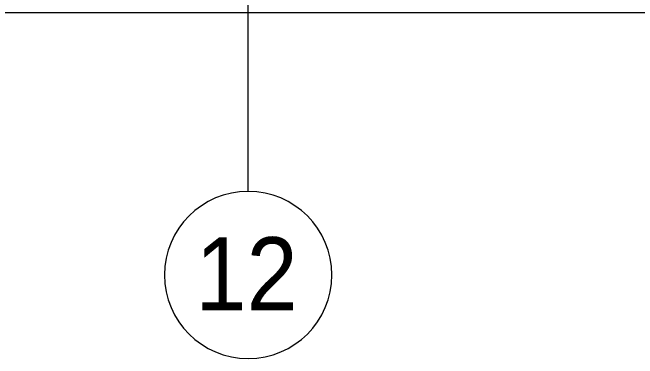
# Model space of a CAD drawing. Header units: millimetres. Extents: x 81459 to 274965, y -8553 to 29000.
# Drawn here: x 180434 to 195376, y -8553 to -269 of the extents above; entities that cross this region are included whole.
import ezdxf

# ---------------------------------------------------------------- set-up
doc = ezdxf.new("R2010")
doc.units = ezdxf.units.MM
for name, color, linetype, lineweight in [('A-WALL-4', 7, 'Continuous', 5), ('Оси', 7, 'Continuous', 9), ('Оси-1', 7, 'Continuous', 20)]:
    doc.layers.add(name, color=color, linetype=linetype, lineweight=lineweight)
doc.styles.add('Arial_1', font='arial.ttf', dxfattribs={"width": 0.9, "height": 1750})

# ---------------------------------------------------------------- blocks, each defined once
blk = doc.blocks.new('Ось сетки - D8-29747960-1_7_3_птичка')
at = {"layer": 'Оси-1'}
for start, end in [(360, 180), (180, 360)]:
    blk.add_arc((0, 0), 4, start, end, dxfattribs=at)

msp = doc.modelspace()

# ---------------------------------------------------------------- linework, layer by layer
at = {"layer": 'A-WALL-4'}
msp.add_line((220039.1, -280), (147469.1, -280), dxfattribs=at)
at = {"layer": 'Оси'}
msp.add_line((186069.1, -4552.8), (186069.1, 7947.2), dxfattribs=at)

# ---------------------------------------------------------------- block references
at = {"layer": 'Оси-1', "xscale": 499.9999999999995, "yscale": 499.9999999999995, "zscale": 499.9999999999995}
msp.add_blockref('Ось сетки - D8-29747960-1_7_3_птичка', (186069.1, -6552.8), dxfattribs=at)

# ---------------------------------------------------------------- texts
at = {"layer": 'Оси', "insert": (184806, -5649.6), "char_height": 1750, "width": 3030.379, "attachment_point": 1, "style": 'Arial_1'}
msp.add_mtext('12', dxfattribs=at)

doc.saveas('drawing.dxf')
